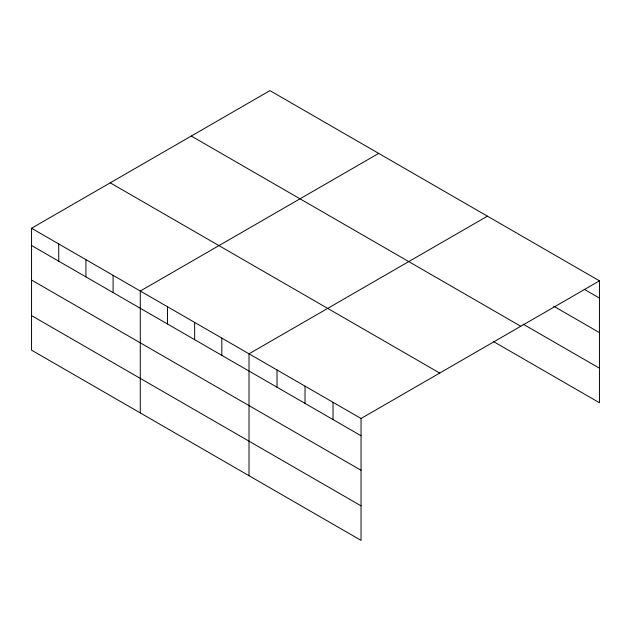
<?xml version="1.0" encoding="UTF-8"?>
<svg xmlns="http://www.w3.org/2000/svg" width="631" height="631" viewBox="0 0 631 631"><rect width="100%" height="100%" fill="white"/><g stroke="black" fill="none" stroke-linecap="round" stroke-linejoin="round"><path stroke-width="0.95" d="M361.042 470.276L361.042 418.487L31.55 228.256L31.55 350.15L361.042 540.381L361.042 470.276L31.55 280.046M493.363 341.489L599.45 402.744L599.45 280.85L269.958 90.619L31.55 228.256M378.687 153.396L140.279 291.033L140.279 412.926M487.424 216.173L249.016 353.81L249.016 475.703M361.042 418.487L599.45 280.85M584.172 289.274L599.45 298.1M553.624 306.169L599.45 332.632M523.067 324.113L599.45 368.204M191.28 136.036L520.772 326.266M110.228 182.84L439.72 373.071M31.55 245.506L361.042 435.737M31.55 315.618L361.042 505.849M333.034 402.318L333.034 419.568M305.025 386.148L305.025 403.398M277.025 369.979L277.025 387.229M221.828 338.121L221.828 355.371M194.648 322.425L194.648 339.675M167.467 306.729L167.467 323.979M113.099 275.345L113.099 292.595M85.919 259.649L85.919 276.899M58.73 243.952L58.73 261.202"/></g></svg>
